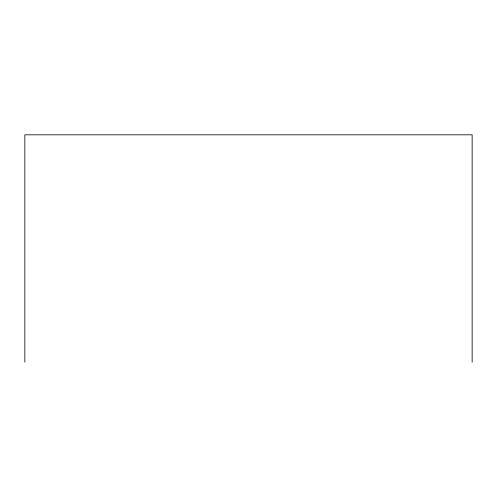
<?xml version="1.0" encoding="UTF-8"?>
<svg xmlns="http://www.w3.org/2000/svg" width="497" height="497" viewBox="0 0 497 497"><rect width="100%" height="100%" fill="white"/><g stroke="black" fill="none" stroke-linecap="round" stroke-linejoin="round"><path stroke-width="0.75" d="M472.15 362.183L472.15 134.817L24.85 134.817L24.85 362.183"/></g></svg>
